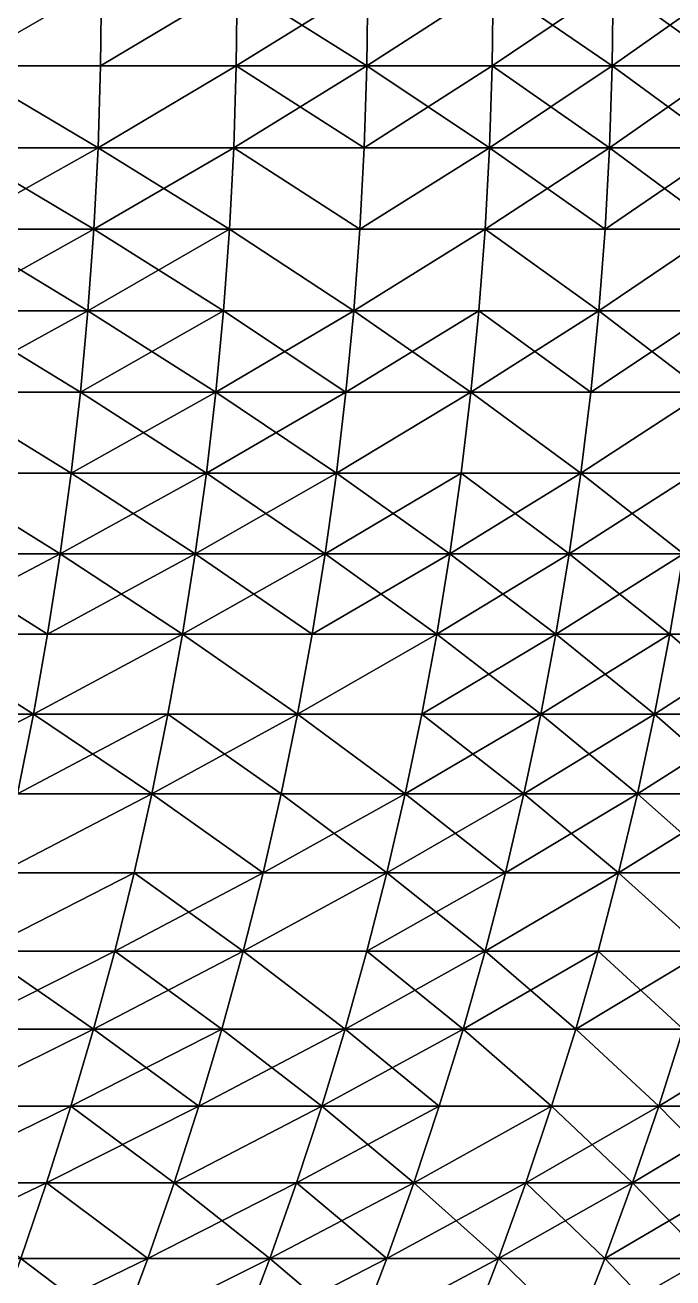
# Model space of a CAD drawing. Header units: millimetres. Extents: x -3250 to 6200, y -3250 to 3250.
# Drawn here: x 5764.4 to 5922.3, y -315.5 to -10 of the extents above; entities that cross this region are included whole.
import ezdxf

# ---------------------------------------------------------------- set-up
doc = ezdxf.new("R2010")
doc.units = ezdxf.units.MM
doc.header["$MEASUREMENT"] = 0
doc.layers.add('MESH_3D', color=2, linetype='CONTINUOUS')

msp = doc.modelspace()

# ---------------------------------------------------------------- linework, layer by layer
at = {"layer": 'MESH_3D'}
for points in [[(5748.45, -19.94, 1399.16), (5748.65, 0, 1399.02), (5782.97, 0, 1448.03)], [(5748.45, -19.94, 1399.16), (5782.97, 0, 1448.03), (5782.77, -19.94, 1448.17)], [(5782.97, 0, 25251.97), (5748.65, 0, 25300.98), (5748.45, -19.94, 25300.84)], [(5782.97, 0, 25251.97), (5748.45, -19.94, 25300.84), (5782.77, -19.94, 25251.83)], [(5782.77, -19.94, 1448.17), (5782.97, 0, 1448.03), (5816.06, 0, 1497.89)], [(5782.77, -19.94, 1448.17), (5816.06, 0, 1497.89), (5815.85, -19.94, 1498.02)], [(5816.06, 0, 25202.11), (5782.97, 0, 25251.97), (5782.77, -19.94, 25251.83)], [(5816.06, 0, 25202.11), (5782.77, -19.94, 25251.83), (5815.85, -19.94, 25201.98)], [(5815.85, -19.94, 1498.02), (5847.9, 0, 1548.56), (5847.69, -19.94, 1548.69)], [(5815.85, -19.94, 1498.02), (5816.06, 0, 1497.89), (5847.9, 0, 1548.56)], [(5847.69, -19.94, 25151.31), (5816.06, 0, 25202.11), (5815.85, -19.94, 25201.98)], [(5847.9, 0, 25151.44), (5816.06, 0, 25202.11), (5847.69, -19.94, 25151.31)], [(5847.69, -19.94, 1548.69), (5878.46, 0, 1600), (5878.25, -19.94, 1600.12)], [(5847.69, -19.94, 1548.69), (5847.9, 0, 1548.56), (5878.46, 0, 1600)], [(5878.46, 0, 25100), (5847.69, -19.94, 25151.31), (5878.25, -19.94, 25099.88)], [(5878.46, 0, 25100), (5847.9, 0, 25151.44), (5847.69, -19.94, 25151.31)], [(5878.25, -19.94, 1600.12), (5907.73, 0, 1652.19), (5907.51, -19.94, 1652.31)], [(5878.25, -19.94, 1600.12), (5878.46, 0, 1600), (5907.73, 0, 1652.19)], [(5907.51, -19.94, 25047.69), (5878.46, 0, 25100), (5878.25, -19.94, 25099.88)], [(5907.73, 0, 25047.81), (5878.46, 0, 25100), (5907.51, -19.94, 25047.69)], [(5907.51, -19.94, 1652.31), (5907.73, 0, 1652.19), (5935.47, -19.94, 1705.21)], [(5935.69, 0, 24994.91), (5907.51, -19.94, 25047.69), (5935.47, -19.94, 24994.79)], [(5935.69, 0, 24994.91), (5907.73, 0, 25047.81), (5907.51, -19.94, 25047.69)], [(5935.47, -19.94, 1705.21), (5907.73, 0, 1652.19), (5935.69, 0, 1705.09)], [(5748.45, -19.94, 1399.16), (5782.15, -39.88, 1448.59), (5747.84, -39.88, 1399.6)], [(5782.15, -39.88, 25251.41), (5748.45, -19.94, 25300.84), (5747.84, -39.88, 25300.4)], [(5748.45, -19.94, 1399.16), (5782.77, -19.94, 1448.17), (5782.15, -39.88, 1448.59)], [(5782.77, -19.94, 25251.83), (5748.45, -19.94, 25300.84), (5782.15, -39.88, 25251.41)], [(5782.15, -39.88, 1448.59), (5815.85, -19.94, 1498.02), (5815.23, -39.88, 1498.43)], [(5782.77, -19.94, 1448.17), (5815.85, -19.94, 1498.02), (5782.15, -39.88, 1448.59)], [(5815.85, -19.94, 25201.98), (5782.77, -19.94, 25251.83), (5782.15, -39.88, 25251.41)], [(5815.85, -19.94, 25201.98), (5782.15, -39.88, 25251.41), (5815.23, -39.88, 25201.57)], [(5815.85, -19.94, 1498.02), (5847.05, -39.88, 1549.07), (5815.23, -39.88, 1498.43)], [(5847.69, -19.94, 25151.31), (5815.85, -19.94, 25201.98), (5815.23, -39.88, 25201.57)], [(5847.69, -19.94, 25151.31), (5815.23, -39.88, 25201.57), (5847.05, -39.88, 25150.93)], [(5815.85, -19.94, 1498.02), (5847.69, -19.94, 1548.69), (5847.05, -39.88, 1549.07)], [(5847.69, -19.94, 1548.69), (5877.6, -39.88, 1600.5), (5847.05, -39.88, 1549.07)], [(5878.25, -19.94, 25099.88), (5847.05, -39.88, 25150.93), (5877.6, -39.88, 25099.5)], [(5878.25, -19.94, 25099.88), (5847.69, -19.94, 25151.31), (5847.05, -39.88, 25150.93)], [(5847.69, -19.94, 1548.69), (5878.25, -19.94, 1600.12), (5877.6, -39.88, 1600.5)], [(5878.25, -19.94, 1600.12), (5906.86, -39.88, 1652.67), (5877.6, -39.88, 1600.5)], [(5907.51, -19.94, 25047.69), (5877.6, -39.88, 25099.5), (5906.86, -39.88, 25047.33)], [(5907.51, -19.94, 25047.69), (5878.25, -19.94, 25099.88), (5877.6, -39.88, 25099.5)], [(5878.25, -19.94, 1600.12), (5907.51, -19.94, 1652.31), (5906.86, -39.88, 1652.67)], [(5906.86, -39.88, 1652.67), (5935.47, -19.94, 1705.21), (5934.81, -39.88, 1705.55)], [(5907.51, -19.94, 1652.31), (5935.47, -19.94, 1705.21), (5906.86, -39.88, 1652.67)], [(5934.81, -39.88, 24994.45), (5907.51, -19.94, 25047.69), (5906.86, -39.88, 25047.33)], [(5935.47, -19.94, 24994.79), (5907.51, -19.94, 25047.69), (5934.81, -39.88, 24994.45)], [(5747.84, -39.88, 1399.6), (5781.12, -59.78, 1449.29), (5746.83, -59.78, 1400.32)], [(5782.15, -39.88, 25251.41), (5746.83, -59.78, 25299.68), (5781.12, -59.78, 25250.71)], [(5782.15, -39.88, 25251.41), (5747.84, -39.88, 25300.4), (5746.83, -59.78, 25299.68)], [(5747.84, -39.88, 1399.6), (5782.15, -39.88, 1448.59), (5781.12, -59.78, 1449.29)], [(5782.15, -39.88, 1448.59), (5814.18, -59.78, 1499.1), (5781.12, -59.78, 1449.29)], [(5815.23, -39.88, 25201.57), (5782.15, -39.88, 25251.41), (5781.12, -59.78, 25250.71)], [(5815.23, -39.88, 25201.57), (5781.12, -59.78, 25250.71), (5814.18, -59.78, 25200.9)], [(5782.15, -39.88, 1448.59), (5815.23, -39.88, 1498.43), (5814.18, -59.78, 1499.1)], [(5815.23, -39.88, 1498.43), (5845.99, -59.78, 1549.72), (5814.18, -59.78, 1499.1)], [(5845.99, -59.78, 25150.28), (5815.23, -39.88, 25201.57), (5814.18, -59.78, 25200.9)], [(5815.23, -39.88, 1498.43), (5847.05, -39.88, 1549.07), (5845.99, -59.78, 1549.72)], [(5847.05, -39.88, 25150.93), (5815.23, -39.88, 25201.57), (5845.99, -59.78, 25150.28)], [(5845.99, -59.78, 1549.72), (5877.6, -39.88, 1600.5), (5876.52, -59.78, 1601.12)], [(5847.05, -39.88, 1549.07), (5877.6, -39.88, 1600.5), (5845.99, -59.78, 1549.72)], [(5877.6, -39.88, 25099.5), (5847.05, -39.88, 25150.93), (5845.99, -59.78, 25150.28)], [(5877.6, -39.88, 25099.5), (5845.99, -59.78, 25150.28), (5876.52, -59.78, 25098.88)], [(5877.6, -39.88, 1600.5), (5905.77, -59.78, 1653.26), (5876.52, -59.78, 1601.12)], [(5906.86, -39.88, 25047.33), (5877.6, -39.88, 25099.5), (5876.52, -59.78, 25098.88)], [(5906.86, -39.88, 25047.33), (5876.52, -59.78, 25098.88), (5905.77, -59.78, 25046.74)], [(5877.6, -39.88, 1600.5), (5906.86, -39.88, 1652.67), (5905.77, -59.78, 1653.26)], [(5906.86, -39.88, 1652.67), (5933.7, -59.78, 1706.11), (5905.77, -59.78, 1653.26)], [(5934.81, -39.88, 24994.45), (5905.77, -59.78, 25046.74), (5933.7, -59.78, 24993.89)], [(5934.81, -39.88, 24994.45), (5906.86, -39.88, 25047.33), (5905.77, -59.78, 25046.74)], [(5906.86, -39.88, 1652.67), (5934.81, -39.88, 1705.55), (5933.7, -59.78, 1706.11)], [(5746.83, -59.78, 1400.32), (5779.69, -79.65, 1450.27), (5745.42, -79.65, 1401.34)], [(5781.12, -59.78, 25250.71), (5746.83, -59.78, 25299.68), (5745.42, -79.65, 25298.66)], [(5781.12, -59.78, 25250.71), (5745.42, -79.65, 25298.66), (5779.69, -79.65, 25249.73)], [(5746.83, -59.78, 1400.32), (5781.12, -59.78, 1449.29), (5779.69, -79.65, 1450.27)], [(5779.69, -79.65, 1450.27), (5814.18, -59.78, 1499.1), (5812.72, -79.65, 1500.05)], [(5781.12, -59.78, 1449.29), (5814.18, -59.78, 1499.1), (5779.69, -79.65, 1450.27)], [(5812.72, -79.65, 25199.95), (5781.12, -59.78, 25250.71), (5779.69, -79.65, 25249.73)], [(5814.18, -59.78, 25200.9), (5781.12, -59.78, 25250.71), (5812.72, -79.65, 25199.95)], [(5814.18, -59.78, 1499.1), (5844.51, -79.65, 1550.63), (5812.72, -79.65, 1500.05)], [(5844.51, -79.65, 25149.37), (5814.18, -59.78, 25200.9), (5812.72, -79.65, 25199.95)], [(5814.18, -59.78, 1499.1), (5845.99, -59.78, 1549.72), (5844.51, -79.65, 1550.63)], [(5845.99, -59.78, 25150.28), (5814.18, -59.78, 25200.9), (5844.51, -79.65, 25149.37)], [(5844.51, -79.65, 1550.63), (5876.52, -59.78, 1601.12), (5875.02, -79.65, 1601.99)], [(5845.99, -59.78, 1549.72), (5876.52, -59.78, 1601.12), (5844.51, -79.65, 1550.63)], [(5876.52, -59.78, 25098.88), (5845.99, -59.78, 25150.28), (5844.51, -79.65, 25149.37)], [(5876.52, -59.78, 25098.88), (5844.51, -79.65, 25149.37), (5875.02, -79.65, 25098.01)], [(5876.52, -59.78, 1601.12), (5904.24, -79.65, 1654.09), (5875.02, -79.65, 1601.99)], [(5904.24, -79.65, 25045.91), (5876.52, -59.78, 25098.88), (5875.02, -79.65, 25098.01)], [(5876.52, -59.78, 1601.12), (5905.77, -59.78, 1653.26), (5904.24, -79.65, 1654.09)], [(5905.77, -59.78, 25046.74), (5876.52, -59.78, 25098.88), (5904.24, -79.65, 25045.91)], [(5904.24, -79.65, 1654.09), (5933.7, -59.78, 1706.11), (5932.15, -79.65, 1706.91)], [(5905.77, -59.78, 1653.26), (5933.7, -59.78, 1706.11), (5904.24, -79.65, 1654.09)], [(5933.7, -59.78, 24993.89), (5904.24, -79.65, 25045.91), (5932.15, -79.65, 24993.09)], [(5933.7, -59.78, 24993.89), (5905.77, -59.78, 25046.74), (5904.24, -79.65, 25045.91)], [(5745.42, -79.65, 1401.34), (5777.84, -99.47, 1451.53), (5743.61, -99.47, 1402.64)], [(5779.69, -79.65, 25249.73), (5745.42, -79.65, 25298.66), (5743.61, -99.47, 25297.36)], [(5779.69, -79.65, 25249.73), (5743.61, -99.47, 25297.36), (5777.84, -99.47, 25248.47)], [(5745.42, -79.65, 1401.34), (5779.69, -79.65, 1450.27), (5777.84, -99.47, 1451.53)], [(5779.69, -79.65, 1450.27), (5810.85, -99.47, 1501.26), (5777.84, -99.47, 1451.53)], [(5812.72, -79.65, 25199.95), (5777.84, -99.47, 25248.47), (5810.85, -99.47, 25198.74)], [(5812.72, -79.65, 25199.95), (5779.69, -79.65, 25249.73), (5777.84, -99.47, 25248.47)], [(5779.69, -79.65, 1450.27), (5812.72, -79.65, 1500.05), (5810.85, -99.47, 1501.26)], [(5812.72, -79.65, 1500.05), (5842.6, -99.47, 1551.79), (5810.85, -99.47, 1501.26)], [(5844.51, -79.65, 25149.37), (5810.85, -99.47, 25198.74), (5842.6, -99.47, 25148.21)], [(5844.51, -79.65, 25149.37), (5812.72, -79.65, 25199.95), (5810.85, -99.47, 25198.74)], [(5812.72, -79.65, 1500.05), (5844.51, -79.65, 1550.63), (5842.6, -99.47, 1551.79)], [(5844.51, -79.65, 1550.63), (5873.08, -99.47, 1603.1), (5842.6, -99.47, 1551.79)], [(5875.02, -79.65, 25098.01), (5842.6, -99.47, 25148.21), (5873.08, -99.47, 25096.9)], [(5875.02, -79.65, 25098.01), (5844.51, -79.65, 25149.37), (5842.6, -99.47, 25148.21)], [(5844.51, -79.65, 1550.63), (5875.02, -79.65, 1601.99), (5873.08, -99.47, 1603.1)], [(5875.02, -79.65, 1601.99), (5902.28, -99.47, 1655.16), (5873.08, -99.47, 1603.1)], [(5904.24, -79.65, 25045.91), (5873.08, -99.47, 25096.9), (5902.28, -99.47, 25044.84)], [(5904.24, -79.65, 25045.91), (5875.02, -79.65, 25098.01), (5873.08, -99.47, 25096.9)], [(5875.02, -79.65, 1601.99), (5904.24, -79.65, 1654.09), (5902.28, -99.47, 1655.16)], [(5904.24, -79.65, 1654.09), (5930.17, -99.47, 1707.93), (5902.28, -99.47, 1655.16)], [(5932.15, -79.65, 24993.09), (5904.24, -79.65, 25045.91), (5902.28, -99.47, 25044.84)], [(5932.15, -79.65, 24993.09), (5902.28, -99.47, 25044.84), (5930.17, -99.47, 24992.07)], [(5904.24, -79.65, 1654.09), (5932.15, -79.65, 1706.91), (5930.17, -99.47, 1707.93)], [(5743.61, -99.47, 1402.64), (5775.59, -119.23, 1453.07), (5741.4, -119.23, 1404.23)], [(5775.59, -119.23, 25246.93), (5743.61, -99.47, 25297.36), (5741.4, -119.23, 25295.77)], [(5743.61, -99.47, 1402.64), (5777.84, -99.47, 1451.53), (5775.59, -119.23, 1453.07)], [(5777.84, -99.47, 25248.47), (5743.61, -99.47, 25297.36), (5775.59, -119.23, 25246.93)], [(5777.84, -99.47, 1451.53), (5808.56, -119.23, 1502.74), (5775.59, -119.23, 1453.07)], [(5810.85, -99.47, 25198.74), (5775.59, -119.23, 25246.93), (5808.56, -119.23, 25197.26)], [(5810.85, -99.47, 25198.74), (5777.84, -99.47, 25248.47), (5775.59, -119.23, 25246.93)], [(5777.84, -99.47, 1451.53), (5810.85, -99.47, 1501.26), (5808.56, -119.23, 1502.74)], [(5810.85, -99.47, 1501.26), (5840.27, -119.23, 1553.21), (5808.56, -119.23, 1502.74)], [(5842.6, -99.47, 25148.21), (5810.85, -99.47, 25198.74), (5808.56, -119.23, 25197.26)], [(5842.6, -99.47, 25148.21), (5808.56, -119.23, 25197.26), (5840.27, -119.23, 25146.79)], [(5810.85, -99.47, 1501.26), (5842.6, -99.47, 1551.79), (5840.27, -119.23, 1553.21)], [(5840.27, -119.23, 1553.21), (5873.08, -99.47, 1603.1), (5870.72, -119.23, 1604.47)], [(5842.6, -99.47, 1551.79), (5873.08, -99.47, 1603.1), (5840.27, -119.23, 1553.21)], [(5873.08, -99.47, 25096.9), (5842.6, -99.47, 25148.21), (5840.27, -119.23, 25146.79)], [(5873.08, -99.47, 25096.9), (5840.27, -119.23, 25146.79), (5870.72, -119.23, 25095.53)], [(5873.08, -99.47, 1603.1), (5899.88, -119.23, 1656.46), (5870.72, -119.23, 1604.47)], [(5899.88, -119.23, 25043.54), (5873.08, -99.47, 25096.9), (5870.72, -119.23, 25095.53)], [(5873.08, -99.47, 1603.1), (5902.28, -99.47, 1655.16), (5899.88, -119.23, 1656.46)], [(5902.28, -99.47, 25044.84), (5873.08, -99.47, 25096.9), (5899.88, -119.23, 25043.54)], [(5899.88, -119.23, 1656.46), (5930.17, -99.47, 1707.93), (5927.74, -119.23, 1709.17)], [(5902.28, -99.47, 1655.16), (5930.17, -99.47, 1707.93), (5899.88, -119.23, 1656.46)], [(5930.17, -99.47, 24992.07), (5902.28, -99.47, 25044.84), (5899.88, -119.23, 25043.54)], [(5930.17, -99.47, 24992.07), (5899.88, -119.23, 25043.54), (5927.74, -119.23, 24990.83)], [(5741.4, -119.23, 1404.23), (5772.93, -138.92, 1454.88), (5738.78, -138.92, 1406.11)], [(5772.93, -138.92, 25245.12), (5741.4, -119.23, 25295.77), (5738.78, -138.92, 25293.89)], [(5741.4, -119.23, 1404.23), (5775.59, -119.23, 1453.07), (5772.93, -138.92, 1454.88)], [(5775.59, -119.23, 25246.93), (5741.4, -119.23, 25295.77), (5772.93, -138.92, 25245.12)], [(5772.93, -138.92, 1454.88), (5808.56, -119.23, 1502.74), (5805.85, -138.92, 1504.48)], [(5775.59, -119.23, 1453.07), (5808.56, -119.23, 1502.74), (5772.93, -138.92, 1454.88)], [(5805.85, -138.92, 25195.52), (5775.59, -119.23, 25246.93), (5772.93, -138.92, 25245.12)], [(5808.56, -119.23, 25197.26), (5775.59, -119.23, 25246.93), (5805.85, -138.92, 25195.52)], [(5808.56, -119.23, 1502.74), (5837.53, -138.92, 1554.89), (5805.85, -138.92, 1504.48)], [(5840.27, -119.23, 25146.79), (5808.56, -119.23, 25197.26), (5805.85, -138.92, 25195.52)], [(5840.27, -119.23, 25146.79), (5805.85, -138.92, 25195.52), (5837.53, -138.92, 25145.11)], [(5808.56, -119.23, 1502.74), (5840.27, -119.23, 1553.21), (5837.53, -138.92, 1554.89)], [(5840.27, -119.23, 1553.21), (5867.94, -138.92, 1606.08), (5837.53, -138.92, 1554.89)], [(5870.72, -119.23, 25095.53), (5840.27, -119.23, 25146.79), (5837.53, -138.92, 25145.11)], [(5870.72, -119.23, 25095.53), (5837.53, -138.92, 25145.11), (5867.94, -138.92, 25093.92)], [(5840.27, -119.23, 1553.21), (5870.72, -119.23, 1604.47), (5867.94, -138.92, 1606.08)], [(5870.72, -119.23, 1604.47), (5897.06, -138.92, 1658), (5867.94, -138.92, 1606.08)], [(5899.88, -119.23, 25043.54), (5867.94, -138.92, 25093.92), (5897.06, -138.92, 25042)], [(5899.88, -119.23, 25043.54), (5870.72, -119.23, 25095.53), (5867.94, -138.92, 25093.92)], [(5870.72, -119.23, 1604.47), (5899.88, -119.23, 1656.46), (5897.06, -138.92, 1658)], [(5899.88, -119.23, 1656.46), (5924.88, -138.92, 1710.64), (5897.06, -138.92, 1658)], [(5927.74, -119.23, 24990.83), (5897.06, -138.92, 25042), (5924.88, -138.92, 24989.36)], [(5927.74, -119.23, 24990.83), (5899.88, -119.23, 25043.54), (5897.06, -138.92, 25042)], [(5899.88, -119.23, 1656.46), (5927.74, -119.23, 1709.17), (5924.88, -138.92, 1710.64)], [(5738.78, -138.92, 1406.11), (5769.87, -158.52, 1456.97), (5735.77, -158.52, 1408.27)], [(5772.93, -138.92, 25245.12), (5735.77, -158.52, 25291.73), (5769.87, -158.52, 25243.03)], [(5772.93, -138.92, 25245.12), (5738.78, -138.92, 25293.89), (5735.77, -158.52, 25291.73)], [(5738.78, -138.92, 1406.11), (5772.93, -138.92, 1454.88), (5769.87, -158.52, 1456.97)], [(5772.93, -138.92, 1454.88), (5802.74, -158.52, 1506.49), (5769.87, -158.52, 1456.97)], [(5805.85, -138.92, 25195.52), (5772.93, -138.92, 25245.12), (5769.87, -158.52, 25243.03)], [(5805.85, -138.92, 25195.52), (5769.87, -158.52, 25243.03), (5802.74, -158.52, 25193.51)], [(5772.93, -138.92, 1454.88), (5805.85, -138.92, 1504.48), (5802.74, -158.52, 1506.49)], [(5805.85, -138.92, 1504.48), (5834.36, -158.52, 1556.83), (5802.74, -158.52, 1506.49)], [(5837.53, -138.92, 25145.11), (5805.85, -138.92, 25195.52), (5802.74, -158.52, 25193.51)], [(5837.53, -138.92, 25145.11), (5802.74, -158.52, 25193.51), (5834.36, -158.52, 25143.17)], [(5805.85, -138.92, 1504.48), (5837.53, -138.92, 1554.89), (5834.36, -158.52, 1556.83)], [(5837.53, -138.92, 1554.89), (5864.72, -158.52, 1607.93), (5834.36, -158.52, 1556.83)], [(5867.94, -138.92, 25093.92), (5837.53, -138.92, 25145.11), (5834.36, -158.52, 25143.17)], [(5867.94, -138.92, 25093.92), (5834.36, -158.52, 25143.17), (5864.72, -158.52, 25092.07)], [(5837.53, -138.92, 1554.89), (5867.94, -138.92, 1606.08), (5864.72, -158.52, 1607.93)], [(5867.94, -138.92, 1606.08), (5893.8, -158.52, 1659.78), (5864.72, -158.52, 1607.93)], [(5897.06, -138.92, 25042), (5864.72, -158.52, 25092.07), (5893.8, -158.52, 25040.22)], [(5897.06, -138.92, 25042), (5867.94, -138.92, 25093.92), (5864.72, -158.52, 25092.07)], [(5867.94, -138.92, 1606.08), (5897.06, -138.92, 1658), (5893.8, -158.52, 1659.78)], [(5897.06, -138.92, 1658), (5921.58, -158.52, 1712.33), (5893.8, -158.52, 1659.78)], [(5924.88, -138.92, 24989.36), (5893.8, -158.52, 25040.22), (5921.58, -158.52, 24987.67)], [(5924.88, -138.92, 24989.36), (5897.06, -138.92, 25042), (5893.8, -158.52, 25040.22)], [(5897.06, -138.92, 1658), (5924.88, -138.92, 1710.64), (5921.58, -158.52, 1712.33)], [(5924.88, -138.92, 1710.64), (5948.03, -158.52, 1765.56), (5921.58, -158.52, 1712.33)], [(5948.03, -158.52, 24934.44), (5924.88, -138.92, 24989.36), (5921.58, -158.52, 24987.67)], [(5735.77, -158.52, 1408.27), (5766.4, -178.02, 1459.33), (5732.37, -178.02, 1410.72)], [(5766.4, -178.02, 25240.67), (5735.77, -158.52, 25291.73), (5732.37, -178.02, 25289.28)], [(5735.77, -158.52, 1408.27), (5769.87, -158.52, 1456.97), (5766.4, -178.02, 1459.33)], [(5769.87, -158.52, 25243.03), (5735.77, -158.52, 25291.73), (5766.4, -178.02, 25240.67)], [(5766.4, -178.02, 1459.33), (5802.74, -158.52, 1506.49), (5799.21, -178.02, 1508.77)], [(5769.87, -158.52, 1456.97), (5802.74, -158.52, 1506.49), (5766.4, -178.02, 1459.33)], [(5802.74, -158.52, 25193.51), (5769.87, -158.52, 25243.03), (5766.4, -178.02, 25240.67)], [(5802.74, -158.52, 25193.51), (5766.4, -178.02, 25240.67), (5799.21, -178.02, 25191.23)], [(5802.74, -158.52, 1506.49), (5830.78, -178.02, 1559.01), (5799.21, -178.02, 1508.77)], [(5830.78, -178.02, 25140.99), (5802.74, -158.52, 25193.51), (5799.21, -178.02, 25191.23)], [(5802.74, -158.52, 1506.49), (5834.36, -158.52, 1556.83), (5830.78, -178.02, 1559.01)], [(5834.36, -158.52, 25143.17), (5802.74, -158.52, 25193.51), (5830.78, -178.02, 25140.99)], [(5830.78, -178.02, 1559.01), (5864.72, -158.52, 1607.93), (5861.09, -178.02, 1610.03)], [(5834.36, -158.52, 1556.83), (5864.72, -158.52, 1607.93), (5830.78, -178.02, 1559.01)], [(5864.72, -158.52, 25092.07), (5830.78, -178.02, 25140.99), (5861.09, -178.02, 25089.97)], [(5864.72, -158.52, 25092.07), (5834.36, -158.52, 25143.17), (5830.78, -178.02, 25140.99)], [(5864.72, -158.52, 1607.93), (5890.12, -178.02, 1661.78), (5861.09, -178.02, 1610.03)], [(5893.8, -158.52, 25040.22), (5861.09, -178.02, 25089.97), (5890.12, -178.02, 25038.22)], [(5893.8, -158.52, 25040.22), (5864.72, -158.52, 25092.07), (5861.09, -178.02, 25089.97)], [(5864.72, -158.52, 1607.93), (5893.8, -158.52, 1659.78), (5890.12, -178.02, 1661.78)], [(5890.12, -178.02, 1661.78), (5921.58, -158.52, 1712.33), (5917.84, -178.02, 1714.24)], [(5893.8, -158.52, 1659.78), (5921.58, -158.52, 1712.33), (5890.12, -178.02, 1661.78)], [(5917.84, -178.02, 24985.76), (5893.8, -158.52, 25040.22), (5890.12, -178.02, 25038.22)], [(5921.58, -158.52, 24987.67), (5893.8, -158.52, 25040.22), (5917.84, -178.02, 24985.76)], [(5921.58, -158.52, 1712.33), (5944.25, -178.02, 1767.38), (5917.84, -178.02, 1714.24)], [(5948.03, -158.52, 24934.44), (5921.58, -158.52, 24987.67), (5917.84, -178.02, 24985.76)], [(5948.03, -158.52, 24934.44), (5917.84, -178.02, 24985.76), (5944.25, -178.02, 24932.62)], [(5921.58, -158.52, 1712.33), (5948.03, -158.52, 1765.56), (5944.25, -178.02, 1767.38)], [(5766.4, -178.02, 25240.67), (5732.37, -178.02, 25289.28), (5728.57, -197.41, 25286.54)], [(5766.4, -178.02, 25240.67), (5728.57, -197.41, 25286.54), (5762.53, -197.41, 25238.03)], [(5732.37, -178.02, 1410.72), (5766.4, -178.02, 1459.33), (5762.53, -197.41, 1461.97)], [(5766.4, -178.02, 1459.33), (5795.28, -197.41, 1511.31), (5762.53, -197.41, 1461.97)], [(5799.21, -178.02, 25191.23), (5762.53, -197.41, 25238.03), (5795.28, -197.41, 25188.69)], [(5799.21, -178.02, 25191.23), (5766.4, -178.02, 25240.67), (5762.53, -197.41, 25238.03)], [(5766.4, -178.02, 1459.33), (5799.21, -178.02, 1508.77), (5795.28, -197.41, 1511.31)], [(5799.21, -178.02, 1508.77), (5826.79, -197.41, 1561.45), (5795.28, -197.41, 1511.31)], [(5830.78, -178.02, 25140.99), (5799.21, -178.02, 25191.23), (5795.28, -197.41, 25188.69)], [(5830.78, -178.02, 25140.99), (5795.28, -197.41, 25188.69), (5826.79, -197.41, 25138.55)], [(5799.21, -178.02, 1508.77), (5830.78, -178.02, 1559.01), (5826.79, -197.41, 1561.45)], [(5830.78, -178.02, 1559.01), (5857.04, -197.41, 1612.37), (5826.79, -197.41, 1561.45)], [(5857.04, -197.41, 25087.63), (5830.78, -178.02, 25140.99), (5826.79, -197.41, 25138.55)], [(5830.78, -178.02, 1559.01), (5861.09, -178.02, 1610.03), (5857.04, -197.41, 1612.37)], [(5861.09, -178.02, 25089.97), (5830.78, -178.02, 25140.99), (5857.04, -197.41, 25087.63)], [(5861.09, -178.02, 1610.03), (5886.01, -197.41, 1664.02), (5857.04, -197.41, 1612.37)], [(5890.12, -178.02, 25038.22), (5857.04, -197.41, 25087.63), (5886.01, -197.41, 25035.98)], [(5890.12, -178.02, 25038.22), (5861.09, -178.02, 25089.97), (5857.04, -197.41, 25087.63)], [(5861.09, -178.02, 1610.03), (5890.12, -178.02, 1661.78), (5886.01, -197.41, 1664.02)], [(5890.12, -178.02, 1661.78), (5913.68, -197.41, 1716.38), (5886.01, -197.41, 1664.02)], [(5917.84, -178.02, 24985.76), (5890.12, -178.02, 25038.22), (5886.01, -197.41, 25035.98)], [(5917.84, -178.02, 24985.76), (5886.01, -197.41, 25035.98), (5913.68, -197.41, 24983.62)], [(5890.12, -178.02, 1661.78), (5917.84, -178.02, 1714.24), (5913.68, -197.41, 1716.38)], [(5917.84, -178.02, 1714.24), (5940.04, -197.41, 1769.41), (5913.68, -197.41, 1716.38)], [(5944.25, -178.02, 24932.62), (5917.84, -178.02, 24985.76), (5913.68, -197.41, 24983.62)], [(5944.25, -178.02, 24932.62), (5913.68, -197.41, 24983.62), (5940.04, -197.41, 24930.59)], [(5917.84, -178.02, 1714.24), (5944.25, -178.02, 1767.38), (5940.04, -197.41, 1769.41)], [(5758.27, -216.67, 1464.88), (5795.28, -197.41, 1511.31), (5790.94, -216.67, 1514.11)], [(5762.53, -197.41, 1461.97), (5795.28, -197.41, 1511.31), (5758.27, -216.67, 1464.88)], [(5795.28, -197.41, 25188.69), (5758.27, -216.67, 25235.12), (5790.94, -216.67, 25185.89)], [(5795.28, -197.41, 25188.69), (5762.53, -197.41, 25238.03), (5758.27, -216.67, 25235.12)], [(5795.28, -197.41, 1511.31), (5822.38, -216.67, 1564.15), (5790.94, -216.67, 1514.11)], [(5822.38, -216.67, 25135.85), (5795.28, -197.41, 25188.69), (5790.94, -216.67, 25185.89)], [(5795.28, -197.41, 1511.31), (5826.79, -197.41, 1561.45), (5822.38, -216.67, 1564.15)], [(5826.79, -197.41, 25138.55), (5795.28, -197.41, 25188.69), (5822.38, -216.67, 25135.85)], [(5826.79, -197.41, 1561.45), (5852.57, -216.67, 1614.95), (5822.38, -216.67, 1564.15)], [(5857.04, -197.41, 25087.63), (5822.38, -216.67, 25135.85), (5852.57, -216.67, 25085.05)], [(5857.04, -197.41, 25087.63), (5826.79, -197.41, 25138.55), (5822.38, -216.67, 25135.85)], [(5826.79, -197.41, 1561.45), (5857.04, -197.41, 1612.37), (5852.57, -216.67, 1614.95)], [(5857.04, -197.41, 1612.37), (5881.47, -216.67, 1666.49), (5852.57, -216.67, 1614.95)], [(5886.01, -197.41, 25035.98), (5857.04, -197.41, 25087.63), (5852.57, -216.67, 25085.05)], [(5886.01, -197.41, 25035.98), (5852.57, -216.67, 25085.05), (5881.47, -216.67, 25033.51)], [(5857.04, -197.41, 1612.37), (5886.01, -197.41, 1664.02), (5881.47, -216.67, 1666.49)], [(5881.47, -216.67, 1666.49), (5913.68, -197.41, 1716.38), (5909.08, -216.67, 1718.74)], [(5886.01, -197.41, 1664.02), (5913.68, -197.41, 1716.38), (5881.47, -216.67, 1666.49)], [(5909.08, -216.67, 24981.26), (5886.01, -197.41, 25035.98), (5881.47, -216.67, 25033.51)], [(5913.68, -197.41, 24983.62), (5886.01, -197.41, 25035.98), (5909.08, -216.67, 24981.26)], [(5913.68, -197.41, 1716.38), (5935.39, -216.67, 1771.65), (5909.08, -216.67, 1718.74)], [(5940.04, -197.41, 24930.59), (5913.68, -197.41, 24983.62), (5909.08, -216.67, 24981.26)], [(5940.04, -197.41, 24930.59), (5909.08, -216.67, 24981.26), (5935.39, -216.67, 24928.35)], [(5913.68, -197.41, 1716.38), (5940.04, -197.41, 1769.41), (5935.39, -216.67, 1771.65)], [(5753.61, -235.8, 1468.05), (5790.94, -216.67, 1514.11), (5786.21, -235.8, 1517.17)], [(5758.27, -216.67, 1464.88), (5790.94, -216.67, 1514.11), (5753.61, -235.8, 1468.05)], [(5790.94, -216.67, 25185.89), (5753.61, -235.8, 25231.95), (5786.21, -235.8, 25182.83)], [(5790.94, -216.67, 25185.89), (5758.27, -216.67, 25235.12), (5753.61, -235.8, 25231.95)], [(5790.94, -216.67, 1514.11), (5817.57, -235.8, 1567.09), (5786.21, -235.8, 1517.17)], [(5822.38, -216.67, 25135.85), (5786.21, -235.8, 25182.83), (5817.57, -235.8, 25132.91)], [(5822.38, -216.67, 25135.85), (5790.94, -216.67, 25185.89), (5786.21, -235.8, 25182.83)], [(5790.94, -216.67, 1514.11), (5822.38, -216.67, 1564.15), (5817.57, -235.8, 1567.09)], [(5817.57, -235.8, 1567.09), (5852.57, -216.67, 1614.95), (5847.68, -235.8, 1617.77)], [(5822.38, -216.67, 1564.15), (5852.57, -216.67, 1614.95), (5817.57, -235.8, 1567.09)], [(5852.57, -216.67, 25085.05), (5817.57, -235.8, 25132.91), (5847.68, -235.8, 25082.23)], [(5852.57, -216.67, 25085.05), (5822.38, -216.67, 25135.85), (5817.57, -235.8, 25132.91)], [(5852.57, -216.67, 1614.95), (5876.52, -235.8, 1669.19), (5847.68, -235.8, 1617.77)], [(5881.47, -216.67, 25033.51), (5852.57, -216.67, 25085.05), (5847.68, -235.8, 25082.23)], [(5881.47, -216.67, 25033.51), (5847.68, -235.8, 25082.23), (5876.52, -235.8, 25030.81)], [(5852.57, -216.67, 1614.95), (5881.47, -216.67, 1666.49), (5876.52, -235.8, 1669.19)], [(5876.52, -235.8, 1669.19), (5909.08, -216.67, 1718.74), (5904.06, -235.8, 1721.31)], [(5881.47, -216.67, 1666.49), (5909.08, -216.67, 1718.74), (5876.52, -235.8, 1669.19)], [(5909.08, -216.67, 24981.26), (5876.52, -235.8, 25030.81), (5904.06, -235.8, 24978.69)], [(5909.08, -216.67, 24981.26), (5881.47, -216.67, 25033.51), (5876.52, -235.8, 25030.81)], [(5909.08, -216.67, 1718.74), (5930.3, -235.8, 1774.1), (5904.06, -235.8, 1721.31)], [(5930.3, -235.8, 24925.9), (5909.08, -216.67, 24981.26), (5904.06, -235.8, 24978.69)], [(5909.08, -216.67, 1718.74), (5935.39, -216.67, 1771.65), (5930.3, -235.8, 1774.1)], [(5935.39, -216.67, 24928.35), (5909.08, -216.67, 24981.26), (5930.3, -235.8, 24925.9)], [(5753.61, -235.8, 1468.05), (5781.07, -254.79, 1520.49), (5748.55, -254.79, 1471.5)], [(5786.21, -235.8, 25182.83), (5753.61, -235.8, 25231.95), (5748.55, -254.79, 25228.5)], [(5786.21, -235.8, 25182.83), (5748.55, -254.79, 25228.5), (5781.07, -254.79, 25179.51)], [(5753.61, -235.8, 1468.05), (5786.21, -235.8, 1517.17), (5781.07, -254.79, 1520.49)], [(5786.21, -235.8, 1517.17), (5812.35, -254.79, 1570.28), (5781.07, -254.79, 1520.49)], [(5817.57, -235.8, 25132.91), (5786.21, -235.8, 25182.83), (5781.07, -254.79, 25179.51)], [(5817.57, -235.8, 25132.91), (5781.07, -254.79, 25179.51), (5812.35, -254.79, 25129.72)], [(5786.21, -235.8, 1517.17), (5817.57, -235.8, 1567.09), (5812.35, -254.79, 1570.28)], [(5817.57, -235.8, 1567.09), (5842.38, -254.79, 1620.83), (5812.35, -254.79, 1570.28)], [(5842.38, -254.79, 25079.17), (5817.57, -235.8, 25132.91), (5812.35, -254.79, 25129.72)], [(5817.57, -235.8, 1567.09), (5847.68, -235.8, 1617.77), (5842.38, -254.79, 1620.83)], [(5847.68, -235.8, 25082.23), (5817.57, -235.8, 25132.91), (5842.38, -254.79, 25079.17)], [(5847.68, -235.8, 1617.77), (5871.15, -254.79, 1672.11), (5842.38, -254.79, 1620.83)], [(5876.52, -235.8, 25030.81), (5842.38, -254.79, 25079.17), (5871.15, -254.79, 25027.89)], [(5876.52, -235.8, 25030.81), (5847.68, -235.8, 25082.23), (5842.38, -254.79, 25079.17)], [(5847.68, -235.8, 1617.77), (5876.52, -235.8, 1669.19), (5871.15, -254.79, 1672.11)], [(5876.52, -235.8, 1669.19), (5898.62, -254.79, 1724.1), (5871.15, -254.79, 1672.11)], [(5904.06, -235.8, 24978.69), (5876.52, -235.8, 25030.81), (5871.15, -254.79, 25027.89)], [(5904.06, -235.8, 24978.69), (5871.15, -254.79, 25027.89), (5898.62, -254.79, 24975.9)], [(5876.52, -235.8, 1669.19), (5904.06, -235.8, 1721.31), (5898.62, -254.79, 1724.1)], [(5904.06, -235.8, 1721.31), (5924.79, -254.79, 1776.75), (5898.62, -254.79, 1724.1)], [(5930.3, -235.8, 24925.9), (5898.62, -254.79, 24975.9), (5924.79, -254.79, 24923.25)], [(5930.3, -235.8, 24925.9), (5904.06, -235.8, 24978.69), (5898.62, -254.79, 24975.9)], [(5904.06, -235.8, 1721.31), (5930.3, -235.8, 1774.1), (5924.79, -254.79, 1776.75)], [(5743.11, -273.62, 1475.21), (5781.07, -254.79, 1520.49), (5775.53, -273.62, 1524.06)], [(5748.55, -254.79, 1471.5), (5781.07, -254.79, 1520.49), (5743.11, -273.62, 1475.21)], [(5781.07, -254.79, 25179.51), (5743.11, -273.62, 25224.79), (5775.53, -273.62, 25175.94)], [(5781.07, -254.79, 25179.51), (5748.55, -254.79, 25228.5), (5743.11, -273.62, 25224.79)], [(5781.07, -254.79, 1520.49), (5806.73, -273.62, 1573.71), (5775.53, -273.62, 1524.06)], [(5812.35, -254.79, 25129.72), (5775.53, -273.62, 25175.94), (5806.73, -273.62, 25126.29)], [(5812.35, -254.79, 25129.72), (5781.07, -254.79, 25179.51), (5775.53, -273.62, 25175.94)], [(5781.07, -254.79, 1520.49), (5812.35, -254.79, 1570.28), (5806.73, -273.62, 1573.71)], [(5812.35, -254.79, 1570.28), (5836.68, -273.62, 1624.12), (5806.73, -273.62, 1573.71)], [(5842.38, -254.79, 25079.17), (5812.35, -254.79, 25129.72), (5806.73, -273.62, 25126.29)], [(5842.38, -254.79, 25079.17), (5806.73, -273.62, 25126.29), (5836.68, -273.62, 25075.88)], [(5812.35, -254.79, 1570.28), (5842.38, -254.79, 1620.83), (5836.68, -273.62, 1624.12)], [(5842.38, -254.79, 1620.83), (5865.36, -273.62, 1675.26), (5836.68, -273.62, 1624.12)], [(5871.15, -254.79, 25027.89), (5836.68, -273.62, 25075.88), (5865.36, -273.62, 25024.74)], [(5871.15, -254.79, 25027.89), (5842.38, -254.79, 25079.17), (5836.68, -273.62, 25075.88)], [(5842.38, -254.79, 1620.83), (5871.15, -254.79, 1672.11), (5865.36, -273.62, 1675.26)], [(5871.15, -254.79, 1672.11), (5892.76, -273.62, 1727.1), (5865.36, -273.62, 1675.26)], [(5892.76, -273.62, 24972.9), (5871.15, -254.79, 25027.89), (5865.36, -273.62, 25024.74)], [(5871.15, -254.79, 1672.11), (5898.62, -254.79, 1724.1), (5892.76, -273.62, 1727.1)], [(5898.62, -254.79, 24975.9), (5871.15, -254.79, 25027.89), (5892.76, -273.62, 24972.9)], [(5898.62, -254.79, 1724.1), (5918.86, -273.62, 1779.61), (5892.76, -273.62, 1727.1)], [(5918.86, -273.62, 24920.39), (5898.62, -254.79, 24975.9), (5892.76, -273.62, 24972.9)], [(5898.62, -254.79, 1724.1), (5924.79, -254.79, 1776.75), (5918.86, -273.62, 1779.61)], [(5924.79, -254.79, 24923.25), (5898.62, -254.79, 24975.9), (5918.86, -273.62, 24920.39)], [(5924.79, -254.79, 1776.75), (5943.64, -273.62, 1832.75), (5918.86, -273.62, 1779.61)], [(5949.64, -254.79, 24869.96), (5924.79, -254.79, 24923.25), (5918.86, -273.62, 24920.39)], [(5949.64, -254.79, 24869.96), (5918.86, -273.62, 24920.39), (5943.64, -273.62, 24867.25)], [(5737.28, -292.27, 1479.18), (5775.53, -273.62, 1524.06), (5769.61, -292.27, 1527.89)], [(5743.11, -273.62, 1475.21), (5775.53, -273.62, 1524.06), (5737.28, -292.27, 1479.18)], [(5775.53, -273.62, 25175.94), (5743.11, -273.62, 25224.79), (5737.28, -292.27, 25220.82)], [(5775.53, -273.62, 25175.94), (5737.28, -292.27, 25220.82), (5769.61, -292.27, 25172.11)], [(5775.53, -273.62, 1524.06), (5800.71, -292.27, 1577.39), (5769.61, -292.27, 1527.89)], [(5806.73, -273.62, 25126.29), (5769.61, -292.27, 25172.11), (5800.71, -292.27, 25122.61)], [(5806.73, -273.62, 25126.29), (5775.53, -273.62, 25175.94), (5769.61, -292.27, 25172.11)], [(5775.53, -273.62, 1524.06), (5806.73, -273.62, 1573.71), (5800.71, -292.27, 1577.39)], [(5800.71, -292.27, 1577.39), (5836.68, -273.62, 1624.12), (5830.57, -292.27, 1627.65)], [(5806.73, -273.62, 1573.71), (5836.68, -273.62, 1624.12), (5800.71, -292.27, 1577.39)], [(5836.68, -273.62, 25075.88), (5800.71, -292.27, 25122.61), (5830.57, -292.27, 25072.35)], [(5836.68, -273.62, 25075.88), (5806.73, -273.62, 25126.29), (5800.71, -292.27, 25122.61)], [(5836.68, -273.62, 1624.12), (5859.17, -292.27, 1678.64), (5830.57, -292.27, 1627.65)], [(5865.36, -273.62, 25024.74), (5830.57, -292.27, 25072.35), (5859.17, -292.27, 25021.36)], [(5865.36, -273.62, 25024.74), (5836.68, -273.62, 25075.88), (5830.57, -292.27, 25072.35)], [(5836.68, -273.62, 1624.12), (5865.36, -273.62, 1675.26), (5859.17, -292.27, 1678.64)], [(5859.17, -292.27, 1678.64), (5892.76, -273.62, 1727.1), (5886.48, -292.27, 1730.32)], [(5865.36, -273.62, 1675.26), (5892.76, -273.62, 1727.1), (5859.17, -292.27, 1678.64)], [(5892.76, -273.62, 24972.9), (5865.36, -273.62, 25024.74), (5859.17, -292.27, 25021.36)], [(5892.76, -273.62, 24972.9), (5859.17, -292.27, 25021.36), (5886.48, -292.27, 24969.68)], [(5892.76, -273.62, 1727.1), (5912.5, -292.27, 1782.67), (5886.48, -292.27, 1730.32)], [(5918.86, -273.62, 24920.39), (5892.76, -273.62, 24972.9), (5886.48, -292.27, 24969.68)], [(5918.86, -273.62, 24920.39), (5886.48, -292.27, 24969.68), (5912.5, -292.27, 24917.33)], [(5892.76, -273.62, 1727.1), (5918.86, -273.62, 1779.61), (5912.5, -292.27, 1782.67)], [(5918.86, -273.62, 1779.61), (5937.21, -292.27, 1835.66), (5912.5, -292.27, 1782.67)], [(5943.64, -273.62, 24867.25), (5918.86, -273.62, 24920.39), (5912.5, -292.27, 24917.33)], [(5943.64, -273.62, 24867.25), (5912.5, -292.27, 24917.33), (5937.21, -292.27, 24864.34)], [(5918.86, -273.62, 1779.61), (5943.64, -273.62, 1832.75), (5937.21, -292.27, 1835.66)], [(5769.61, -292.27, 25172.11), (5737.28, -292.27, 25220.82), (5731.07, -310.75, 25216.58)], [(5769.61, -292.27, 25172.11), (5731.07, -310.75, 25216.58), (5763.29, -310.75, 25168.03)], [(5737.28, -292.27, 1479.18), (5769.61, -292.27, 1527.89), (5763.29, -310.75, 1531.97)], [(5769.61, -292.27, 1527.89), (5794.3, -310.75, 1581.31), (5763.29, -310.75, 1531.97)], [(5794.3, -310.75, 25118.69), (5769.61, -292.27, 25172.11), (5763.29, -310.75, 25168.03)], [(5769.61, -292.27, 1527.89), (5800.71, -292.27, 1577.39), (5794.3, -310.75, 1581.31)], [(5800.71, -292.27, 25122.61), (5769.61, -292.27, 25172.11), (5794.3, -310.75, 25118.69)], [(5800.71, -292.27, 1577.39), (5824.06, -310.75, 1631.41), (5794.3, -310.75, 1581.31)], [(5830.57, -292.27, 25072.35), (5800.71, -292.27, 25122.61), (5794.3, -310.75, 25118.69)], [(5830.57, -292.27, 25072.35), (5794.3, -310.75, 25118.69), (5824.06, -310.75, 25068.59)], [(5800.71, -292.27, 1577.39), (5830.57, -292.27, 1627.65), (5824.06, -310.75, 1631.41)], [(5830.57, -292.27, 1627.65), (5852.56, -310.75, 1682.23), (5824.06, -310.75, 1631.41)], [(5859.17, -292.27, 25021.36), (5824.06, -310.75, 25068.59), (5852.56, -310.75, 25017.77)], [(5859.17, -292.27, 25021.36), (5830.57, -292.27, 25072.35), (5824.06, -310.75, 25068.59)], [(5830.57, -292.27, 1627.65), (5859.17, -292.27, 1678.64), (5852.56, -310.75, 1682.23)], [(5859.17, -292.27, 1678.64), (5879.79, -310.75, 1733.75), (5852.56, -310.75, 1682.23)], [(5886.48, -292.27, 24969.68), (5859.17, -292.27, 25021.36), (5852.56, -310.75, 25017.77)], [(5886.48, -292.27, 24969.68), (5852.56, -310.75, 25017.77), (5879.79, -310.75, 24966.25)], [(5859.17, -292.27, 1678.64), (5886.48, -292.27, 1730.32), (5879.79, -310.75, 1733.75)], [(5886.48, -292.27, 1730.32), (5905.73, -310.75, 1785.94), (5879.79, -310.75, 1733.75)], [(5912.5, -292.27, 24917.33), (5886.48, -292.27, 24969.68), (5879.79, -310.75, 24966.25)], [(5912.5, -292.27, 24917.33), (5879.79, -310.75, 24966.25), (5905.73, -310.75, 24914.06)], [(5886.48, -292.27, 1730.32), (5912.5, -292.27, 1782.67), (5905.73, -310.75, 1785.94)], [(5912.5, -292.27, 1782.67), (5930.35, -310.75, 1838.75), (5905.73, -310.75, 1785.94)], [(5937.21, -292.27, 24864.34), (5912.5, -292.27, 24917.33), (5905.73, -310.75, 24914.06)], [(5937.21, -292.27, 24864.34), (5905.73, -310.75, 24914.06), (5930.35, -310.75, 24861.25)], [(5912.5, -292.27, 1782.67), (5937.21, -292.27, 1835.66), (5930.35, -310.75, 1838.75)], [(5763.29, -310.75, 1531.97), (5787.49, -329.03, 1585.47), (5756.59, -329.03, 1536.3)], [(5794.3, -310.75, 25118.69), (5756.59, -329.03, 25163.7), (5787.49, -329.03, 25114.53)], [(5794.3, -310.75, 25118.69), (5763.29, -310.75, 25168.03), (5756.59, -329.03, 25163.7)], [(5763.29, -310.75, 1531.97), (5794.3, -310.75, 1581.31), (5787.49, -329.03, 1585.47)], [(5787.49, -329.03, 1585.47), (5824.06, -310.75, 1631.41), (5817.15, -329.03, 1635.4)], [(5794.3, -310.75, 1581.31), (5824.06, -310.75, 1631.41), (5787.49, -329.03, 1585.47)], [(5824.06, -310.75, 25068.59), (5787.49, -329.03, 25114.53), (5817.15, -329.03, 25064.6)], [(5824.06, -310.75, 25068.59), (5794.3, -310.75, 25118.69), (5787.49, -329.03, 25114.53)], [(5824.06, -310.75, 1631.41), (5845.56, -329.03, 1686.05), (5817.15, -329.03, 1635.4)], [(5852.56, -310.75, 25017.77), (5817.15, -329.03, 25064.6), (5845.56, -329.03, 25013.95)], [(5852.56, -310.75, 25017.77), (5824.06, -310.75, 25068.59), (5817.15, -329.03, 25064.6)], [(5824.06, -310.75, 1631.41), (5852.56, -310.75, 1682.23), (5845.56, -329.03, 1686.05)], [(5845.56, -329.03, 1686.05), (5879.79, -310.75, 1733.75), (5872.69, -329.03, 1737.39)], [(5852.56, -310.75, 1682.23), (5879.79, -310.75, 1733.75), (5845.56, -329.03, 1686.05)], [(5879.79, -310.75, 24966.25), (5852.56, -310.75, 25017.77), (5845.56, -329.03, 25013.95)], [(5879.79, -310.75, 24966.25), (5845.56, -329.03, 25013.95), (5872.69, -329.03, 24962.61)], [(5879.79, -310.75, 1733.75), (5898.54, -329.03, 1789.4), (5872.69, -329.03, 1737.39)], [(5898.54, -329.03, 24910.6), (5879.79, -310.75, 24966.25), (5872.69, -329.03, 24962.61)], [(5879.79, -310.75, 1733.75), (5905.73, -310.75, 1785.94), (5898.54, -329.03, 1789.4)], [(5905.73, -310.75, 24914.06), (5879.79, -310.75, 24966.25), (5898.54, -329.03, 24910.6)], [(5905.73, -310.75, 1785.94), (5923.08, -329.03, 1842.03), (5898.54, -329.03, 1789.4)], [(5930.35, -310.75, 24861.25), (5898.54, -329.03, 24910.6), (5923.08, -329.03, 24857.97)], [(5930.35, -310.75, 24861.25), (5905.73, -310.75, 24914.06), (5898.54, -329.03, 24910.6)], [(5905.73, -310.75, 1785.94), (5930.35, -310.75, 1838.75), (5923.08, -329.03, 1842.03)]]:
    msp.add_3dface(points, dxfattribs=at)

doc.saveas('drawing.dxf')
